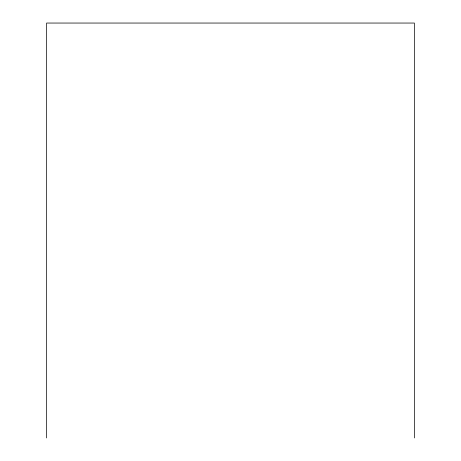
<?xml version="1.0" encoding="UTF-8"?>
<svg xmlns="http://www.w3.org/2000/svg" width="461" height="461" viewBox="0 0 461 461"><rect width="100%" height="100%" fill="white"/><g stroke="black" fill="none" stroke-linecap="round" stroke-linejoin="round"><path stroke-width="0.69" d="M414.399 437.95L414.399 23.05L46.601 23.05L46.601 437.95"/></g></svg>
